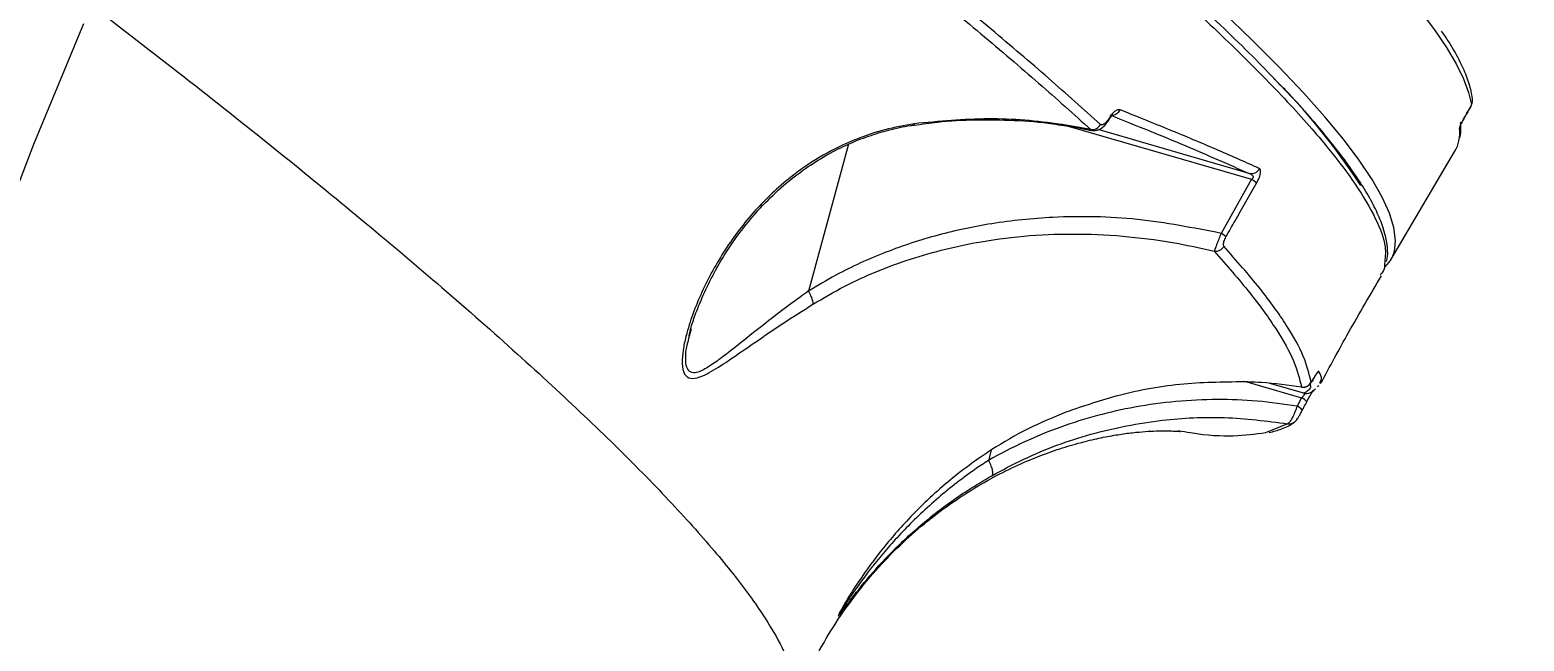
# Model space of a CAD drawing. Header units: millimetres. Extents: x -6879 to 7341, y -8047 to 7187.
# Drawn here: x 193.4 to 352.9, y 1938.3 to 2003.6 of the extents above; entities that cross this region are included whole.
import ezdxf

# ---------------------------------------------------------------- set-up
doc = ezdxf.new("R2010")
doc.units = ezdxf.units.MM
for name, color, linetype in [('DIKOM_ОБЪЕКТ', 7, 'Continuous'), ('DIKOM_РАЗМЕР_ЗОНА', 7, 'Continuous'), ('DIKOM_РАЗМЕР_ОБЪЕКТА', 7, 'Continuous')]:
    doc.layers.add(name, color=color, linetype=linetype)
doc.styles.add('style1', font='arial.ttf', dxfattribs={"width": 0.8})
doc.dimstyles.new('1-50', dxfattribs={"dimtxt": 300, "dimasz": 200, "dimexe": 100, "dimexo": 0, "dimgap": 100, "dimtad": 0, "dimdec": 0, "dimtxsty": 'style1', "dimcen": 0, "dimclrd": 7, "dimclre": 7, "dimadec": 1, "dimazin": 2, "dimtfac": 1, "dimtdec": 0, "dimtmove": 1, "dimatfit": 3, "dimfxl": 0, "dimlwd": 25, "dimlwe": 18, "dimarcsym": 0})

# ---------------------------------------------------------------- blocks, each defined once
blk = doc.blocks.new('*D19')
at = {"layer": 'Defpoints', "color": 0, "transparency": 16777216}
for p in [(5624.04, 6094.27), (-4435.35, 2864.29), (5624.04, -2640.11)]:
    blk.add_point(p, dxfattribs=at)
at = {"layer": 'DIKOM_РАЗМЕР_ОБЪЕКТА', "color": 7, "lineweight": 18, "transparency": 16777216}
for p, q in [((-4435.35, 2864.29), (-4435.35, 6194.27)), ((5624.04, -2640.11), (5624.04, 6194.27))]:
    blk.add_line(p, q, dxfattribs=at)
at = {"layer": 'DIKOM_РАЗМЕР_ОБЪЕКТА', "color": 7, "lineweight": 25, "transparency": 16777216}
for p, q in [((-4235.35, 6094.27), (2113.67, 6094.27)), ((5424.04, 6094.27), (3193.46, 6094.27))]:
    blk.add_line(p, q, dxfattribs=at)
at = {"layer": 'DIKOM_РАЗМЕР_ОБЪЕКТА', "color": 7, "transparency": 16777216}
for points in [[(-4235.35, 6127.6), (-4235.35, 6060.94), (-4435.35, 6094.27)], [(5424.04, 6127.6), (5424.04, 6060.94), (5624.04, 6094.27)]]:
    blk.add_solid(points, dxfattribs=at)
at = {"layer": 'DIKOM_РАЗМЕР_ОБЪЕКТА', "color": 0, "transparency": 16777216, "insert": (2653.56, 6094.27), "char_height": 300, "attachment_point": 5, "style": 'style1'}
blk.add_mtext('10100', dxfattribs=at)
blk = doc.blocks.new('*D17')
at = {"layer": 'Defpoints', "color": 0, "transparency": 16777216}
for p in [(-5935.35, 6990.27), (-5935.35, 998.27), (7340.79, -2830.86)]:
    blk.add_point(p, dxfattribs=at)
at = {"layer": 'DIKOM_РАЗМЕР_ЗОНА', "color": 7, "lineweight": 18, "transparency": 16777216}
for p, q in [((-5935.35, 998.27), (-5935.35, 7090.27)), ((7340.79, -2830.86), (7340.79, 7090.27))]:
    blk.add_line(p, q, dxfattribs=at)
at = {"layer": 'DIKOM_РАЗМЕР_ЗОНА', "color": 7, "lineweight": 25, "transparency": 16777216}
for p, q in [((-5735.35, 6990.27), (2016.67, 6990.27)), ((7140.79, 6990.27), (3096.46, 6990.27))]:
    blk.add_line(p, q, dxfattribs=at)
at = {"layer": 'DIKOM_РАЗМЕР_ЗОНА', "color": 7, "transparency": 16777216}
for points in [[(-5735.35, 7023.6), (-5735.35, 6956.94), (-5935.35, 6990.27)], [(7140.79, 7023.6), (7140.79, 6956.94), (7340.79, 6990.27)]]:
    blk.add_solid(points, dxfattribs=at)
at = {"layer": 'DIKOM_РАЗМЕР_ЗОНА', "color": 0, "transparency": 16777216, "insert": (2556.56, 6990.27), "char_height": 300, "attachment_point": 5, "style": 'style1'}
blk.add_mtext('13300', dxfattribs=at)

msp = doc.modelspace()

# ---------------------------------------------------------------- linework, layer by layer
at = {"layer": 'DIKOM_ОБЪЕКТ', "color": 7, "linetype": 'Continuous', "lineweight": 15}
for p, q in [((346.74, 1994.61), (346.71, 1994.56)), ((346.71, 1994.56), (346.74, 1994.6)), ((346.71, 1994.56), (346.71, 1994.56)), ((346.74, 1994.6), (346.74, 1994.61)), ((306.65, 1992.91), (303.79, 1993.42)), ((304.22, 1993.3), (323.8, 1987.61)), ((306.65, 1992.91), (306.73, 1992.87)), ((323.52, 1988.24), (307.43, 1992.91)), ((280.79, 1991.37), (276.5, 1975.67)), ((338.64, 1979.02), (345.49, 1990.6)), ((323.8, 1987.61), (320.53, 1981.84)), ((263.83, 1970.88), (264.03, 1971.63)), ((323.28, 1965.97), (329.12, 1964.28)), ((329.36, 1964.76), (325.74, 1965.81)), ((331.07, 1965.83), (331.19, 1966.14)), ((329.12, 1964.28), (328.65, 1963.39)), ((330.84, 1965.48), (330.97, 1965.59)), ((329.2, 1962.96), (329.2, 1962.95)), ((327.64, 1961.51), (325.28, 1960.53)), ((296.02, 1958.7), (295.72, 1957.6)), ((279.72, 1941.09), (279.7, 1940.97))]:
    msp.add_line(p, q, dxfattribs=at)
at = {"layer": 'DIKOM_ОБЪЕКТ', "color": 7, "linetype": 'Continuous', "lineweight": 15, "flags": 128}
for points in [[(337.98, 2010.05), (340, 2007.76), (341.77, 2005.6), (343.3, 2003.57), (344.58, 2001.69), (345.62, 1999.95), (346.41, 1998.35), (346.95, 1996.89), (347.24, 1995.58)], [(158.93, 1856.83), (160.89, 1870.63), (163.2, 1884.39), (165.85, 1898.08), (168.85, 1911.69), (172.18, 1925.23), (175.86, 1938.67), (179.86, 1952.02), (184.2, 1965.25), (188.87, 1978.37), (193.87, 1991.37), (199.19, 2004.24)], [(339.08, 1980.25), (339.15, 1981.09), (338.98, 1982.45), (338.51, 1983.98), (337.73, 1985.7), (336.65, 1987.59), (335.27, 1989.65), (333.59, 1991.88), (331.6, 1994.28), (329.32, 1996.85), (326.74, 1999.58), (323.87, 2002.48), (320.7, 2005.54)], [(303.79, 1993.42), (303.78, 1993.36), (303.78, 1993.36)], [(308.59, 1993.99), (308.59, 1994.02), (308.56, 1994.08)], [(346.06, 1993.31), (346.05, 1993.29), (345.97, 1993.11)], [(330.76, 1966.88), (330.85, 1966.98), (330.94, 1967.12)]]:
    msp.add_lwpolyline(points, dxfattribs=at)
at = {"layer": 'DIKOM_ОБЪЕКТ', "color": 7, "linetype": 'Continuous', "lineweight": 15}
for centre, radius, start, end in [((276.29, 1948.41), 70.6, 33.073, 45.0486), ((346.39, 1996.09), 0.989, 329.3613, 7.6348), ((308.85, 1995.46), 1, 277.6508, 334.9874), ((306.74, 1993.95), 1.04, 264.8602, 331.8929), ((341.13, 1992.62), 4.87, 349.3869, 5.8448), ((342.43, 1992.39), 3.55, 329.6529, 349.1485), ((323.76, 1989.2), 0.986, 256.4259, 333.1236), ((322.64, 1985.57), 2.35, 44.1658, 60.3448), ((319.36, 1979.71), 2.44, 45.7446, 61.3025), ((319.93, 1980.95), 1.03, 263.2166, 331.7352), ((335.64, 1980.8), 3.49, 314.4472, 350.8381), ((329.26, 1966.42), 1, 261.7336, 331.8152), ((328.64, 1963.08), 1.29, 36.594, 68.0336), ((329.62, 1965.72), 0.997, 254.5742, 298.0531), ((328.16, 1962.18), 1.3, 36.919, 68.1482), ((327.78, 1962.49), 0.993, 261.4656, 305.0749)]:
    msp.add_arc(centre, radius, start, end, dxfattribs=at)
for points, knots in [([(135.03, 1786.18), (135.04, 1788.55), (135.08, 1795.44), (135.38, 1806.83), (136.03, 1820.36), (136.99, 1833.86), (138.26, 1847.34), (139.85, 1860.79), (141.74, 1874.19), (143.94, 1887.55), (146.44, 1900.85), (149.25, 1914.08), (152.36, 1927.25), (155.78, 1940.34), (159.49, 1953.35), (163.51, 1966.26), (167.81, 1979.07), (172.42, 1991.78), (177.31, 2004.38), (182.49, 2016.86), (187.95, 2029.21), (193.7, 2041.43), (199.73, 2053.51), (206.03, 2065.44), (211.54, 2075.33), (214.99, 2081.23), (216.16, 2083.24)], [0, 0, 0, 0, 0.022818, 0.066212, 0.109606, 0.153, 0.196394, 0.239788, 0.283183, 0.326577, 0.369971, 0.413366, 0.45676, 0.500154, 0.543548, 0.586942, 0.630337, 0.673731, 0.717125, 0.76052, 0.803914, 0.847308, 0.890703, 0.934097, 0.977492, 1, 1, 1, 1]), ([(326.9, 1997.59), (326.86, 1997.64), (325.35, 1999.34), (321.34, 2003.27), (314.83, 2009.4), (307.14, 2016.16), (298.99, 2023), (290.58, 2029.79), (282.13, 2036.43), (273.05, 2043.39), (263.25, 2050.74), (252.72, 2058.48), (241.44, 2066.61), (229.62, 2075), (221.27, 2080.81), (217.1, 2083.71)], [0, 0, 0, 0, 0.00261, 0.097042, 0.191473, 0.285754, 0.379738, 0.455893, 0.532128, 0.608361, 0.684516, 0.763343, 0.842259, 0.921173, 1, 1, 1, 1]), ([(217.17, 2082.6), (220.08, 2080.57), (227.95, 2075.11), (240.13, 2066.49), (253.46, 2056.88), (266.06, 2047.6), (277.86, 2038.69), (288.79, 2030.18), (298.61, 2022.27), (307.32, 2014.97), (314.93, 2008.29), (321.57, 2002.1), (327.17, 1996.45), (331.68, 1991.39), (335.02, 1987.01), (337.16, 1983.34), (338.21, 1980.49), (338.04, 1979.16), (337.97, 1978.58)], [0, 0, 0, 0, 0.037983, 0.102326, 0.166717, 0.231059, 0.297271, 0.363536, 0.429747, 0.49409, 0.558481, 0.622824, 0.689035, 0.7553, 0.821511, 0.885853, 0.950244, 1, 1, 1, 1]), ([(280.95, 2014.55), (283.41, 2012.58), (288.33, 2008.65), (295, 2003.1), (301.2, 1997.81), (304.83, 1994.54), (306.65, 1992.91)], [0, 0, 0, 0, 0.249121, 0.498243, 0.749124, 1, 1, 1, 1]), ([(307.67, 1993.46), (305.86, 1995.08), (302.25, 1998.33), (296.06, 2003.61), (289.37, 2009.17), (284.41, 2013.14), (281.94, 2015.12)], [0, 0, 0, 0, 0.24912, 0.498244, 0.749124, 1, 1, 1, 1]), ([(201.73, 2004.88), (205.11, 2002.26), (211.88, 1997.03), (221.24, 1989.56), (229.97, 1982.39), (238.29, 1975.33), (246.06, 1968.47), (253.16, 1961.88), (259.37, 1955.76), (264.62, 1950.14), (268.88, 1945.08), (272, 1940.73), (274.07, 1937.07), (275.06, 1934.11), (275.29, 1932.17), (274.85, 1931.43), (274.75, 1931.26)], [0, 0, 0, 0, 0.069462, 0.138924, 0.209077, 0.279231, 0.356783, 0.434396, 0.511948, 0.591787, 0.671691, 0.751528, 0.826641, 0.901811, 0.976923, 1, 1, 1, 1]), ([(347.37, 1996.22), (347.32, 1996.48), (347.2, 1997.25), (346.77, 1998.6), (345.98, 2000.34), (345.08, 2001.95), (344.35, 2003.04), (344.07, 2003.44)], [0, 0, 0, 0, 0.125939, 0.366359, 0.610719, 0.856235, 1, 1, 1, 1]), ([(338.19, 1978.85), (338.23, 1979.02), (338.36, 1979.59), (338.27, 1980.68), (337.96, 1982.14), (337.35, 1983.78), (336.44, 1985.58), (335.25, 1987.54), (333.78, 1989.64), (332.05, 1991.87), (330.05, 1994.24), (328.42, 1996.08), (327.38, 1997.18), (327.17, 1997.39)], [0, 0, 0, 0, 0.0396706, 0.1335213, 0.2332191, 0.3378018, 0.4446059, 0.5519557, 0.6591619, 0.7652097, 0.8703275, 0.9747681, 1, 1, 1, 1]), ([(346.74, 1994.6), (346.74, 1994.6), (346.74, 1994.75), (346.99, 1994.97), (347.14, 1995.35), (347.27, 1995.59), (347.34, 1995.81), (347.38, 1996.03), (347.37, 1996.16), (347.36, 1996.23)], [0, 0, 0, 0, 0.000058, 0.208638, 0.422141, 0.662308, 0.797817, 0.903293, 1, 1, 1, 1]), ([(309.76, 1995.03), (309.68, 1995.04), (309.51, 1995.06), (309.18, 1994.86), (308.85, 1994.53), (308.65, 1994.22), (308.56, 1994.08)], [0, 0, 0, 0, 0.259237, 0.517666, 0.781256, 1, 1, 1, 1]), ([(308.59, 1993.98), (308.62, 1994.03), (308.71, 1994.18), (308.85, 1994.35), (308.97, 1994.47), (309.03, 1994.51), (309.02, 1994.5), (309.02, 1994.5)], [0, 0, 0, 0, 0.168792, 0.458717, 0.717407, 0.95052, 1, 1, 1, 1]), ([(308.67, 1994.48), (311.46, 1993.36), (317.04, 1991.12), (321.36, 1989.2), (323.52, 1988.24)], [0, 0, 0, 0, 0.49918, 1, 1, 1, 1]), ([(324.63, 1988.75), (324.46, 1988.83), (323.61, 1989.22), (321.28, 1990.26), (317.35, 1991.95), (313.15, 1993.67), (310.51, 1994.73), (309.76, 1995.03)], [0, 0, 0, 0, 0.041377, 0.206873, 0.538155, 0.869442, 1, 1, 1, 1]), ([(346.71, 1994.56), (346.66, 1994.47), (346.52, 1994.23), (346.3, 1993.84), (346.12, 1993.48), (345.99, 1993.21), (345.98, 1993.14), (345.97, 1993.11)], [0, 0, 0, 0, 0.140804, 0.355285, 0.570031, 0.784916, 1, 1, 1, 1]), ([(346.07, 1993.36), (346.07, 1993.36), (346.07, 1993.36), (346.1, 1993.43), (346.18, 1993.59), (346.32, 1993.87), (346.52, 1994.22), (346.66, 1994.46), (346.71, 1994.55)], [0, 0, 0, 0, 0.061666, 0.173463, 0.333545, 0.557219, 0.816472, 1, 1, 1, 1]), ([(347.24, 1995.58), (347.23, 1995.56), (347.23, 1995.52), (347.14, 1995.34), (347.02, 1995.09), (346.87, 1994.84), (346.78, 1994.67), (346.74, 1994.61)], [0, 0, 0, 0, 0.214225, 0.428451, 0.642904, 0.857723, 1, 1, 1, 1]), ([(287.81, 1993.54), (286.75, 1993.35), (284.6, 1992.97), (281.3, 1991.84), (277.99, 1990.23), (274.39, 1987.8), (270.87, 1984.52), (267.67, 1980.38), (265.57, 1976.62), (264.25, 1973.51), (263.57, 1971.44), (263.17, 1969.7), (262.99, 1968.21), (263.1, 1966.98), (263.67, 1966.31), (264.75, 1966.35), (266.4, 1967.19), (268.49, 1968.59), (270.95, 1970.3), (273.76, 1972.23), (275.91, 1973.59), (276.99, 1974.27)], [0, 0, 0, 0, 0.047445, 0.096471, 0.155688, 0.216598, 0.303969, 0.393736, 0.485869, 0.532962, 0.580025, 0.611153, 0.642653, 0.679813, 0.710052, 0.740312, 0.786273, 0.833655, 0.882083, 0.940677, 1, 1, 1, 1]), ([(263.77, 1970.9), (263.84, 1971.2), (264.02, 1971.97), (264.53, 1973.44), (265.34, 1975.41), (266.46, 1977.7), (267.96, 1980.24), (269.78, 1982.76), (271.85, 1985.11), (274.06, 1987.18), (276.33, 1988.9), (278.55, 1990.29), (280.71, 1991.37), (282.87, 1992.23), (285.09, 1992.89), (286.75, 1993.28), (287.68, 1993.39), (287.82, 1993.4)], [0, 0, 0, 0, 0.0339267, 0.0884463, 0.1535969, 0.2354818, 0.3266328, 0.4228617, 0.5138649, 0.5996931, 0.6809784, 0.7494146, 0.8126432, 0.8725658, 0.9293364, 0.9895512, 1, 1, 1, 1]), ([(303.79, 1993.42), (303.68, 1993.44), (301.01, 1993.84), (295.66, 1994.3), (290.44, 1993.79), (287.81, 1993.54)], [0, 0, 0, 0, 0.02097, 0.505581, 1, 1, 1, 1]), ([(287.81, 1993.44), (287.81, 1993.44), (287.82, 1993.43), (287.82, 1993.48), (287.81, 1993.52), (287.81, 1993.54)], [0, 0, 0, 0, 0.457556, 0.825896, 1, 1, 1, 1]), ([(287.82, 1993.38), (288.63, 1993.5), (290.8, 1993.83), (294.36, 1994.01), (298.47, 1993.94), (301.63, 1993.71), (303.39, 1993.41), (303.78, 1993.34)], [0, 0, 0, 0, 0.154157, 0.40916, 0.666215, 0.925637, 1, 1, 1, 1]), ([(303.78, 1993.37), (304.1, 1993.32), (305.08, 1993.18), (306.06, 1992.96), (306.72, 1992.81)], [0, 0, 0, 0, 0.319953, 1, 1, 1, 1]), ([(306.74, 1992.86), (306.8, 1992.84), (307, 1992.79), (307.34, 1992.86), (307.74, 1993.03), (308.18, 1993.38), (308.44, 1993.77), (308.59, 1993.99)], [0, 0, 0, 0, 0.086281, 0.256389, 0.436941, 0.679596, 1, 1, 1, 1]), ([(308.56, 1994.08), (308.53, 1994.05), (308.43, 1993.89), (308.24, 1993.65), (308.01, 1993.47), (307.81, 1993.39), (307.71, 1993.43), (307.67, 1993.46)], [0, 0, 0, 0, 0.079864, 0.318213, 0.555569, 0.777329, 1, 1, 1, 1]), ([(346.03, 1992.03), (346.08, 1992.43), (346.16, 1992.97), (346.12, 1993.55), (346.1, 1993.7)], [0, 0, 0, 0, 0.732924, 1, 1, 1, 1]), ([(323.52, 1988.24), (323.57, 1988.22), (323.68, 1988.18), (323.83, 1988.1), (323.92, 1987.99), (323.95, 1987.91), (323.95, 1987.84), (323.94, 1987.78), (323.91, 1987.72), (323.86, 1987.66), (323.82, 1987.63), (323.8, 1987.61)], [0, 0, 0, 0, 0.185257, 0.430629, 0.610216, 0.693527, 0.746437, 0.808401, 0.866785, 0.929913, 1, 1, 1, 1]), ([(324.32, 1987.21), (324.39, 1987.33), (324.53, 1987.58), (324.67, 1987.94), (324.76, 1988.27), (324.77, 1988.53), (324.73, 1988.69), (324.66, 1988.73), (324.63, 1988.75)], [0, 0, 0, 0, 0.164336, 0.329168, 0.48978, 0.661642, 0.861365, 1, 1, 1, 1]), ([(321.06, 1981.45), (321.38, 1982.03), (322.46, 1983.96), (323.56, 1985.87), (324.32, 1987.21)], [0, 0, 0, 0, 0.299627, 1, 1, 1, 1]), ([(320.53, 1981.84), (317.57, 1982.42), (311.66, 1983.58), (303.41, 1983.73), (296.3, 1983.01), (290.33, 1981.75), (284.75, 1979.92), (280.13, 1977.84), (277.47, 1976.25), (276.5, 1975.67)], [0, 0, 0, 0, 0.199257, 0.398456, 0.542936, 0.670808, 0.798989, 0.926743, 1, 1, 1, 1]), ([(276.99, 1974.27), (278.1, 1974.92), (281.42, 1976.87), (287.41, 1979.28), (294.1, 1980.93), (300.13, 1981.67), (305.4, 1981.84), (310.72, 1981.55), (315.54, 1980.9), (318.55, 1980.22), (319.81, 1979.93)], [0, 0, 0, 0, 0.085349, 0.256413, 0.43125, 0.549745, 0.668253, 0.790109, 0.911974, 1, 1, 1, 1]), ([(320.53, 1981.84), (320.45, 1981.64), (320.3, 1981.25), (320.09, 1980.7), (319.93, 1980.26), (319.84, 1980.02), (319.82, 1979.95), (319.81, 1979.93)], [0, 0, 0, 0, 0.22213, 0.444389, 0.665076, 0.892204, 1, 1, 1, 1]), ([(320.83, 1980.46), (320.83, 1980.47), (320.81, 1980.5), (320.78, 1980.58), (320.79, 1980.75), (320.84, 1980.96), (320.93, 1981.2), (321.02, 1981.37), (321.06, 1981.45)], [0, 0, 0, 0, 0.035461, 0.257314, 0.448258, 0.628145, 0.814323, 1, 1, 1, 1]), ([(330.14, 1965.95), (329.94, 1966.83), (329.52, 1968.59), (327.63, 1971.97), (324.87, 1975.85), (322.18, 1978.93), (320.83, 1980.46)], [0, 0, 0, 0, 0.248615, 0.497232, 0.748618, 1, 1, 1, 1]), ([(319.81, 1979.93), (321.14, 1978.41), (323.8, 1975.37), (326.56, 1971.5), (328.48, 1968.1), (328.9, 1966.32), (329.12, 1965.43)], [0, 0, 0, 0, 0.248614, 0.497232, 0.748616, 1, 1, 1, 1]), ([(337.97, 1978.58), (337.98, 1978.4), (338.01, 1977.89), (337.69, 1977.59), (337.5, 1977.4)], [0, 0, 0, 0, 0.3732216, 1, 1, 1, 1]), ([(331.16, 1965.79), (332.15, 1967.62), (334.24, 1971.51), (336.47, 1975.3), (337.65, 1977.31)], [0, 0, 0, 0, 0.4709081, 1, 1, 1, 1]), ([(276.5, 1975.66), (276.5, 1975.66), (276.21, 1975.45), (274.58, 1974.31), (271.79, 1972.14), (268.94, 1969.87), (266.92, 1968.3), (265.58, 1967.38), (264.46, 1966.86), (263.92, 1966.99), (263.58, 1967.34), (263.35, 1968.14), (263.43, 1969.5), (263.74, 1970.56), (263.83, 1970.88)], [0, 0, 0, 0, 0.000178, 0.043957, 0.239805, 0.435347, 0.519315, 0.60301, 0.690823, 0.75626, 0.763908, 0.83726, 0.951333, 1, 1, 1, 1]), ([(276.5, 1975.67), (276.5, 1975.67), (276.5, 1975.67), (276.5, 1975.67), (276.5, 1975.66), (276.5, 1975.66)], [0, 0, 0, 0, 0.436829, 0.784112, 1, 1, 1, 1]), ([(276.5, 1975.66), (276.6, 1975.47), (276.8, 1975.09), (276.95, 1974.64), (276.99, 1974.39), (276.99, 1974.29), (276.99, 1974.27)], [0, 0, 0, 0, 0.341348, 0.68271, 0.934032, 1, 1, 1, 1]), ([(323.39, 1965.98), (321.11, 1965.96), (316.5, 1965.93), (309.96, 1964.78), (305.87, 1963.39), (303.99, 1962.75)], [0, 0, 0, 0, 0.346006, 0.698745, 1, 1, 1, 1]), ([(329.12, 1965.43), (327.7, 1965.62), (325.8, 1965.88), (323.88, 1965.96), (323.39, 1965.98)], [0, 0, 0, 0, 0.74681, 1, 1, 1, 1]), ([(329.12, 1965.43), (329.13, 1965.42), (329.24, 1965.39), (329.45, 1965.42), (329.69, 1965.49), (329.87, 1965.6), (330, 1965.72), (330.09, 1965.82), (330.21, 1965.99), (330.33, 1966.18), (330.45, 1966.4), (330.48, 1966.45)], [0, 0, 0, 0, 0.026466, 0.163652, 0.279597, 0.379662, 0.465124, 0.539944, 0.631954, 0.913997, 1, 1, 1, 1]), ([(330.47, 1966.43), (330.44, 1966.37), (330.36, 1966.23), (330.25, 1966.06), (330.17, 1965.94), (330.15, 1965.95), (330.14, 1965.95)], [0, 0, 0, 0, 0.183545, 0.462601, 0.73085, 1, 1, 1, 1]), ([(330.94, 1967.12), (330.92, 1967.12), (330.9, 1967.11), (330.76, 1966.91), (330.6, 1966.66), (330.5, 1966.48), (330.47, 1966.43)], [0, 0, 0, 0, 0.29271, 0.584852, 0.881954, 1, 1, 1, 1]), ([(330.5, 1966.46), (330.54, 1966.53), (330.63, 1966.7), (330.72, 1966.84), (330.77, 1966.91), (330.77, 1966.91), (330.77, 1966.91)], [0, 0, 0, 0, 0.272677, 0.674473, 0.90039, 1, 1, 1, 1]), ([(331.19, 1966.14), (331.22, 1966.18), (331.35, 1966.45), (331.12, 1966.82), (330.94, 1967.12)], [0, 0, 0, 0, 0.168118, 1, 1, 1, 1]), ([(329.36, 1964.76), (329.38, 1964.74), (329.41, 1964.72), (329.42, 1964.65), (329.39, 1964.58), (329.35, 1964.51), (329.31, 1964.46), (329.23, 1964.37), (329.17, 1964.32), (329.12, 1964.28)], [0, 0, 0, 0, 0.206649, 0.404864, 0.53955, 0.590564, 0.72943, 0.785694, 1, 1, 1, 1]), ([(330.03, 1965.75), (330.05, 1965.69), (330.2, 1965.25), (329.74, 1964.98), (329.36, 1964.76)], [0, 0, 0, 0, 0.155959, 1, 1, 1, 1]), ([(329.68, 1963.85), (329.69, 1963.87), (329.78, 1964.04), (329.96, 1964.37), (330.18, 1964.74), (330.31, 1964.97), (330.38, 1965.07), (330.38, 1965.08), (330.39, 1965.08)], [0, 0, 0, 0, 0.035095, 0.314442, 0.55379, 0.774097, 0.926991, 1, 1, 1, 1]), ([(330.09, 1964.85), (330.13, 1964.87), (330.34, 1964.95), (330.49, 1965.1), (330.61, 1965.22)], [0, 0, 0, 0, 0.2131302, 1, 1, 1, 1]), ([(303.99, 1962.75), (302.63, 1962.18), (299.87, 1961.03), (295.58, 1958.53), (291.23, 1955.31), (287.3, 1951.57), (284.07, 1947.81), (282.03, 1944.96), (280.79, 1943.01), (280.14, 1941.91), (279.72, 1941.15), (279.72, 1941.1), (279.72, 1941.09)], [0, 0, 0, 0, 0.112364, 0.22818, 0.384173, 0.544513, 0.680638, 0.81927, 0.871546, 0.9247, 0.979504, 1, 1, 1, 1]), ([(328.65, 1963.39), (327.24, 1963.59), (324.41, 1964), (320.08, 1964.15), (315.72, 1963.95), (310.1, 1963.18), (304.65, 1961.71), (299.48, 1959.62), (296.98, 1958.28), (295.72, 1957.6)], [0, 0, 0, 0, 0.126452, 0.2529, 0.382869, 0.512835, 0.753111, 0.876555, 1, 1, 1, 1]), ([(328.65, 1963.39), (328.57, 1963.17), (328.42, 1962.75), (328.16, 1962.18), (327.92, 1961.76), (327.74, 1961.55), (327.66, 1961.52), (327.64, 1961.51)], [0, 0, 0, 0, 0.222326, 0.444829, 0.663839, 0.88066, 1, 1, 1, 1]), ([(328.35, 1961.68), (328.37, 1961.7), (328.44, 1961.74), (328.52, 1961.82), (328.59, 1961.91), (328.66, 1962.01), (328.76, 1962.16), (328.92, 1962.43), (329.08, 1962.73), (329.18, 1962.91), (329.21, 1962.97)], [0, 0, 0, 0, 0.037041, 0.125471, 0.1941, 0.271124, 0.447681, 0.672613, 0.89905, 1, 1, 1, 1]), ([(329.2, 1962.96), (329.31, 1963.17), (329.47, 1963.46), (329.63, 1963.76), (329.68, 1963.85)], [0, 0, 0, 0, 0.700054, 1, 1, 1, 1]), ([(296.07, 1955.96), (297.2, 1956.56), (300.59, 1958.38), (306.66, 1960.6), (313.9, 1962.01), (320.97, 1962.36), (325.4, 1961.8), (327.64, 1961.51)], [0, 0, 0, 0, 0.116112, 0.34886, 0.587347, 0.791862, 1, 1, 1, 1]), ([(325.67, 1960.57), (326.12, 1960.69), (327.09, 1960.95), (327.95, 1961.34), (328.31, 1961.66), (328.33, 1961.68)], [0, 0, 0, 0, 0.453814, 0.973439, 1, 1, 1, 1]), ([(274.92, 1931.19), (275.26, 1932.09), (276.06, 1934.18), (277.66, 1937.34), (279.64, 1940.65), (281.88, 1943.73), (284.3, 1946.57), (286.87, 1949.14), (289.53, 1951.42), (292.24, 1953.4), (294.94, 1955.1), (297.57, 1956.51), (300.11, 1957.67), (302.51, 1958.59), (304.76, 1959.3), (306.82, 1959.83), (308.7, 1960.22), (310.37, 1960.48), (311.85, 1960.64), (313.09, 1960.73), (314.24, 1960.76), (315.14, 1960.75), (315.77, 1960.72), (316.14, 1960.69), (316.18, 1960.69), (316.19, 1960.68)], [0, 0, 0, 0, 0.033209, 0.077659, 0.12179, 0.165538, 0.208854, 0.251705, 0.294061, 0.335891, 0.377176, 0.417938, 0.458259, 0.498289, 0.538254, 0.578384, 0.618965, 0.660342, 0.702888, 0.746981, 0.793076, 0.845543, 0.895312, 0.948161, 1, 1, 1, 1]), ([(325.28, 1960.53), (324.19, 1960.39), (322.01, 1960.09), (318.77, 1960.24), (316.43, 1960.67), (316, 1960.75)], [0, 0, 0, 0, 0.44561, 0.896687, 1, 1, 1, 1]), ([(295.72, 1957.6), (295.72, 1957.6), (295.48, 1957.44), (293.75, 1956.31), (290.76, 1954.03), (287.13, 1950.68), (284.04, 1947.22), (282.05, 1944.59), (280.88, 1942.89), (280.32, 1942.06), (279.97, 1941.54), (279.96, 1941.56), (279.95, 1941.56)], [0, 0, 0, 0, 0.000142, 0.031544, 0.224827, 0.422285, 0.607962, 0.797244, 0.860037, 0.923933, 0.986433, 1, 1, 1, 1]), ([(295.72, 1957.6), (295.81, 1957.4), (296, 1957.01), (296.14, 1956.5), (296.17, 1956.15), (296.12, 1956.01), (296.08, 1955.97), (296.07, 1955.96)], [0, 0, 0, 0, 0.25255, 0.505067, 0.757583, 0.948777, 1, 1, 1, 1]), ([(295.72, 1957.6), (295.72, 1957.6), (295.72, 1957.6), (295.72, 1957.6), (295.72, 1957.6), (295.72, 1957.6)], [0, 0, 0, 0, 0.452151, 0.821872, 1, 1, 1, 1]), ([(279.7, 1940.97), (279.79, 1941.07), (279.95, 1941.27), (280.49, 1942.01), (281.5, 1943.37), (283.32, 1945.64), (286.14, 1948.62), (289.51, 1951.6), (292.87, 1954.07), (295.19, 1955.44), (296.07, 1955.96)], [0, 0, 0, 0, 0.064709, 0.125085, 0.18695, 0.356501, 0.530747, 0.709069, 0.890702, 1, 1, 1, 1])]:
    msp.add_open_spline(points, degree=3, knots=knots, dxfattribs=at)

# ---------------------------------------------------------------- dimensions: what is measured, and where the dimension line sits
at = {"layer": 'DIKOM_РАЗМЕР_ЗОНА'}
dim = msp.add_linear_dim(base=(-5935.35, 6990.27), p1=(7340.79, -2830.86), p2=(-5935.35, 998.27), text='13300', dimstyle='1-50', override={"dimscale": 1, "dimtix": 0, "dimtofl": 1, "dimtmove": 1, "dimatfit": 3}, dxfattribs=at)
dim.commit()
dim.dimension.update_dxf_attribs({"geometry": '*D17', "text_midpoint": (2556.56, 6990.27), "dimtype": 160})
at = {"layer": 'DIKOM_РАЗМЕР_ОБЪЕКТА'}
dim = msp.add_linear_dim(base=(5624.04, 6094.27), p1=(-4435.35, 2864.29), p2=(5624.04, -2640.11), text='10100', dimstyle='1-50', override={"dimscale": 1, "dimtix": 0, "dimtofl": 1, "dimtmove": 1, "dimatfit": 3}, dxfattribs=at)
dim.commit()
dim.dimension.update_dxf_attribs({"geometry": '*D19', "text_midpoint": (2653.56, 6094.27), "dimtype": 160})

doc.saveas('drawing.dxf')
